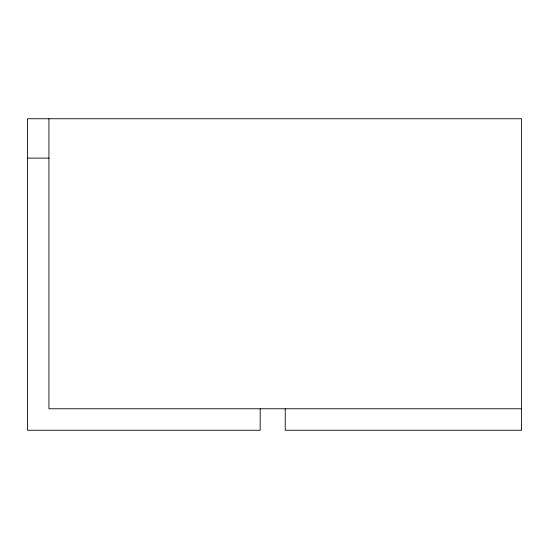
<?xml version="1.0" encoding="UTF-8"?>
<svg xmlns="http://www.w3.org/2000/svg" width="549" height="549" viewBox="0 0 549 549"><rect width="100%" height="100%" fill="white"/><g stroke="black" fill="none" stroke-linecap="round" stroke-linejoin="round"><path stroke-width="0.82" d="M27.45 158.133L48.93 158.133M521.55 408.765L48.93 408.765L48.93 118.749M285.24 408.765L285.24 430.251L521.55 430.251L521.55 118.749L27.45 118.749L27.45 430.251L260.178 430.251L260.178 408.765"/></g></svg>
